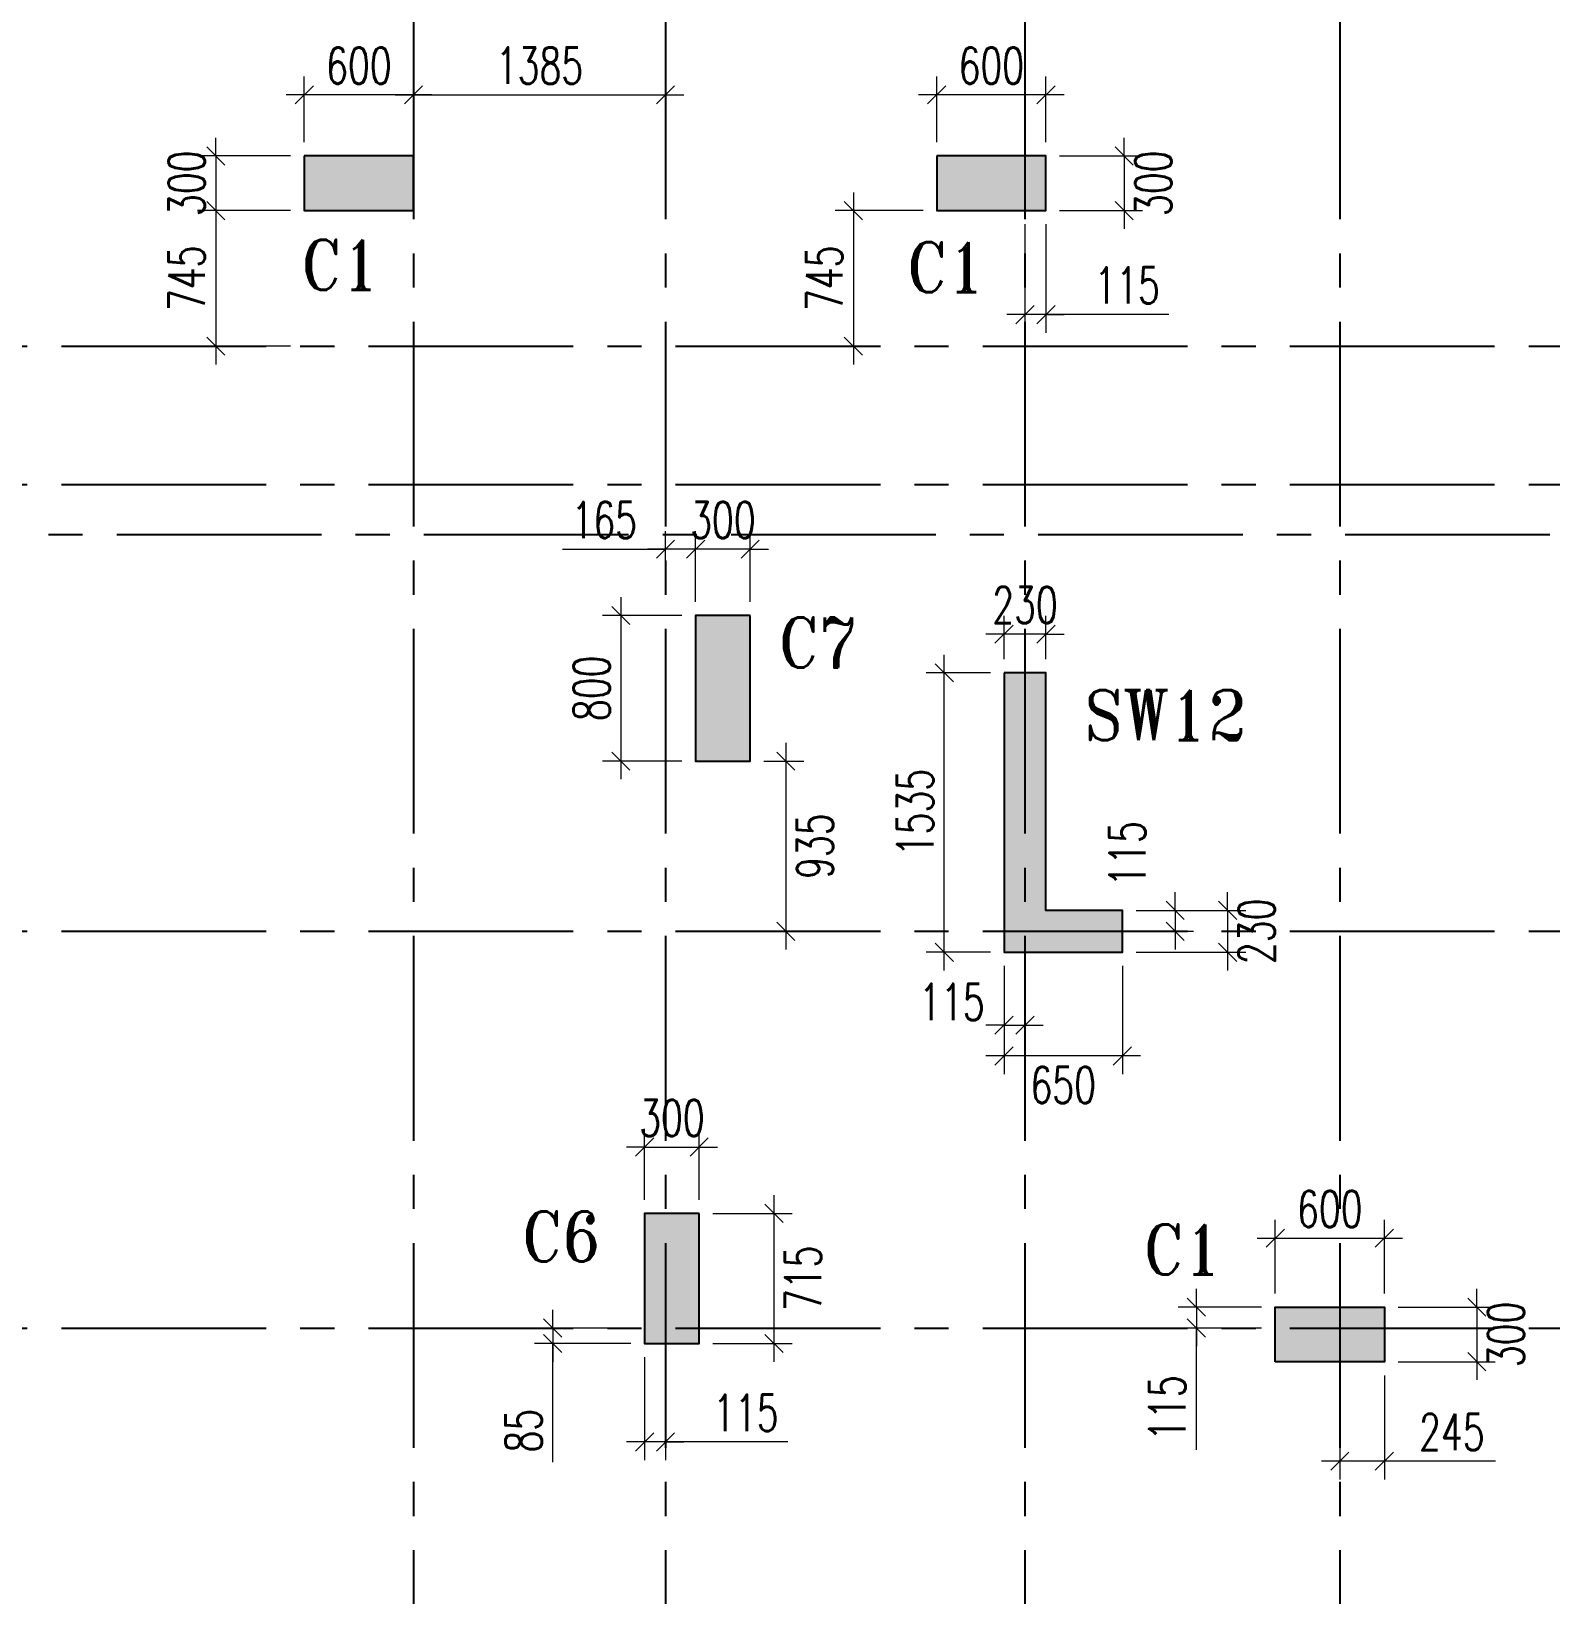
# Model space of a CAD drawing. Header units: millimetres. Extents: x 1123469 to 1752051, y -126924 to 196924.
# Drawn here: x 1414340 to 1422689, y -26479 to -17889 of the extents above; entities that cross this region are included whole.
import ezdxf

# ---------------------------------------------------------------- set-up
doc = ezdxf.new("R2010")
doc.units = ezdxf.units.MM
doc.header["$LTSCALE"] = 500
doc.header["$MEASUREMENT"] = 0
doc.header["$PDMODE"] = 34
for name, pattern in [('CONTINOUS', [0]), ('DASHDOT', [1, 0.5, -0.25, 0, -0.25]), ('Site$0$CENTER2', [1.125, 0.75, -0.125, 0.125, -0.125])]:
    doc.linetypes.add(name, pattern=pattern)
doc.layers.get('Defpoints').update_dxf_attribs({"lineweight": 0})
for name, color, linetype, lineweight in [('COL. NO.', 1, 'DASHDOT', 15), ('CUT OUT', 1, 'Continuous', 13), ('dim-M', 1, 'Continuous', 15), ('TOWER COL HATCH', 253, 'Continuous', 20)]:
    doc.layers.add(name, color=color, linetype=linetype, lineweight=lineweight)
for name, color, linetype in [('GLASS', 5, 'Continuous'), ('GRID', 7, 'Continuous'), ('TOWER AREA COLUMN.', 6, 'Continuous')]:
    doc.layers.add(name, color=color, linetype=linetype)
doc.styles.add('2MM', font='romans.shx', dxfattribs={"width": 0.7})
doc.styles.add('ROMANT', font='romant__.ttf', dxfattribs={"width": 0.9, "height": 600})
doc.dimstyles.new('RAJESH', dxfattribs={"dimtxt": 200, "dimasz": 180, "dimexe": 100, "dimexo": 250, "dimgap": 50, "dimtad": 2, "dimdec": 0, "dimzin": 1, "dimdsep": 46, "dimtxsty": '2MM', "dimblk": 'OBLIQUE', "dimcen": 0, "dimdle": 100, "dimclrd": 1, "dimclre": 1, "dimclrt": 3, "dimadec": 0, "dimazin": 0, "dimtfac": 1, "dimtdec": 0, "dimtix": 1, "dimtmove": 2, "dimatfit": 3, "dimfxl": 1, "dimtolj": 1, "dimlwd": -1, "dimarcsym": 0})

# ---------------------------------------------------------------- blocks, each defined once
blk = doc.blocks.new('EEE')
at = {"layer": 'GRID', "color": 16, "linetype": 'Site$0$CENTER2', "ltscale": 3}
for points in [[(1416440.6, 258923.2), (1416440.6, 223711.9)], [(1417825.6, 258923.2), (1417825.6, 223711.9)], [(1419800.6, 258923.2), (1419800.6, 223711.9)], [(1421530.6, 258923.2), (1421530.6, 223711.9)], [(1363880.9, 238538.8), (1442964.5, 238538.8)], [(1363880.9, 237778.8), (1442964.5, 237778.8)], [(1363880.9, 236875.5), (1364185.2, 237504), (1442964.5, 237504)], [(1363880.9, 235324.1), (1442964.5, 235324.1)], [(1363880.9, 233143.8), (1442964.5, 233143.8)]]:
    blk.add_lwpolyline(points, dxfattribs=at)
blk = doc.blocks.new('3tgra')
at = {"layer": 'TOWER COL HATCH'}
h = blk.add_hatch(color=253, dxfattribs=at)
h.dxf.hatch_style = 1
h.paths.add_polyline_path([(1388425.6, 79041.7), (1388425.6, 78741.7), (1387825.6, 78741.7), (1387825.6, 79041.7)])
h = blk.add_hatch(color=253, dxfattribs=at)
h.dxf.hatch_style = 1
h.paths.add_polyline_path([(1391900.6, 79041.7), (1391900.6, 78741.7), (1391300.6, 78741.7), (1391300.6, 79041.7)])
h = blk.add_hatch(color=253, dxfattribs=at)
h.dxf.hatch_style = 1
h.paths.add_polyline_path([(1389450.6, 76516.7), (1389750.6, 76516.7), (1389750.6, 75716.7), (1389450.6, 75716.7)])
h = blk.add_hatch(color=253, dxfattribs=at)
h.dxf.hatch_style = 1
h.paths.add_polyline_path([(1388055.6, 76201.6), (1388055.6, 74666.6), (1387405.6, 74666.6), (1387405.6, 74896.6), (1387825.6, 74896.6), (1387825.6, 76201.6)])
h = blk.add_hatch(color=253, dxfattribs=at)
h.dxf.hatch_style = 1
h.paths.add_polyline_path([(1389730.6, 73231.8), (1390030.6, 73231.8), (1390030.6, 72516.8), (1389730.6, 72516.8)])
h = blk.add_hatch(color=253, dxfattribs=at)
h.dxf.hatch_style = 1
h.paths.add_polyline_path([(1386565.6, 72416.8), (1386565.6, 72716.8), (1385965.6, 72716.8), (1385965.6, 72416.8)])
at = {"layer": 'TOWER AREA COLUMN.', "color": 4}
for points in [[(1388425.6, 79041.7), (1388425.6, 78741.7), (1387825.6, 78741.7), (1387825.6, 79041.7)], [(1391900.6, 79041.7), (1391900.6, 78741.7), (1391300.6, 78741.7), (1391300.6, 79041.7)], [(1389450.6, 76516.7), (1389750.6, 76516.7), (1389750.6, 75716.7), (1389450.6, 75716.7)], [(1389730.6, 73231.8), (1390030.6, 73231.8), (1390030.6, 72516.8), (1389730.6, 72516.8)], [(1386565.6, 72416.8), (1386565.6, 72716.8), (1385965.6, 72716.8), (1385965.6, 72416.8)]]:
    blk.add_lwpolyline(points, close=True, dxfattribs=at)
blk.add_lwpolyline([(1388055.6, 76201.6), (1388055.6, 74666.6), (1387405.6, 74666.6), (1387405.6, 74896.6), (1387825.6, 74896.6), (1387825.6, 76201.6), (1388055.6, 76201.6)], dxfattribs=at)
blk = doc.blocks.new('_Oblique')
at = {"color": 0, "linetype": 'ByBlock', "lineweight": -2}
blk.add_line((-0.5, -0.5), (0.5, 0.5), dxfattribs=at)
blk = doc.blocks.new('*D1397')
at = {"layer": 'Defpoints', "color": 0, "ltscale": 100, "transparency": 16777216}
for p in [(1417825.6, 76881.1), (1417825.6, 76635), (1417990.6, 76516.7)]:
    blk.add_point(p, dxfattribs=at)
at = {"layer": 'dim-M', "color": 1, "lineweight": -2, "ltscale": 100, "transparency": 16777216}
for p, q in [((1417825.6, 76710), (1417825.6, 76981.1)), ((1417990.6, 76591.7), (1417990.6, 76981.1))]:
    blk.add_line(p, q, dxfattribs=at)
at = {"layer": 'dim-M', "color": 1, "ltscale": 100, "transparency": 16777216}
for p, q in [((1417258.7, 76881.1), (1417825.6, 76881.1)), ((1418090.6, 76881.1), (1417725.6, 76881.1))]:
    blk.add_line(p, q, dxfattribs=at)
at = {"layer": 'dim-M', "color": 1, "ltscale": 100, "transparency": 16777216, "xscale": 100, "yscale": 100, "zscale": 100, "rotation": 180}
blk.add_blockref('_Oblique', (1417825.6, 76881.1), dxfattribs=at)
at = {"layer": 'dim-M', "color": 1, "ltscale": 100, "transparency": 16777216, "xscale": 100, "yscale": 100, "zscale": 100}
blk.add_blockref('_Oblique', (1417990.6, 76881.1), dxfattribs=at)
at = {"layer": 'dim-M', "color": 3, "ltscale": 100, "transparency": 16777216, "insert": (1417488.7, 77041.1), "char_height": 200, "attachment_point": 5, "style": '2MM'}
blk.add_mtext('\\A1;165', dxfattribs=at)
blk = doc.blocks.new('*D1398')
at = {"layer": 'Defpoints', "color": 0, "ltscale": 100, "transparency": 16777216}
for p in [(1418290.6, 75716.7), (1418290.6, 74782), (1418486.2, 74782)]:
    blk.add_point(p, dxfattribs=at)
at = {"layer": 'dim-M', "color": 1, "ltscale": 100, "transparency": 16777216}
blk.add_line((1418486.2, 75816.7), (1418486.2, 74682), dxfattribs=at)
at = {"layer": 'dim-M', "color": 1, "lineweight": -2, "ltscale": 100, "transparency": 16777216}
for p, q in [((1418365.6, 75716.7), (1418586.2, 75716.7)), ((1418365.6, 74782), (1418586.2, 74782))]:
    blk.add_line(p, q, dxfattribs=at)
at = {"layer": 'dim-M', "color": 1, "ltscale": 100, "transparency": 16777216, "xscale": 100, "yscale": 100, "zscale": 100}
for p, rotation in [((1418486.2, 75716.7), 90), ((1418486.2, 74782), 270)]:
    blk.add_blockref('_Oblique', p, dxfattribs=dict(at, rotation=rotation))
at = {"layer": 'dim-M', "color": 3, "ltscale": 100, "transparency": 16777216, "insert": (1418646.2, 75249.4), "char_height": 200, "attachment_point": 5, "rotation": 90, "style": '2MM'}
blk.add_mtext('\\A1;935', dxfattribs=at)
blk = doc.blocks.new('*D1399')
at = {"layer": 'Defpoints', "color": 0, "ltscale": 100, "transparency": 16777216}
for p in [(1420335.6, 74896.6), (1420335.6, 74666.6), (1420913.9, 74666.6)]:
    blk.add_point(p, dxfattribs=at)
at = {"layer": 'dim-M', "color": 1, "ltscale": 100, "transparency": 16777216}
for p, q in [((1420913.9, 74896.6), (1420913.9, 74996.6)), ((1420913.9, 74896.6), (1420913.9, 74666.6)), ((1420913.9, 74666.6), (1420913.9, 74566.6))]:
    blk.add_line(p, q, dxfattribs=at)
at = {"layer": 'dim-M', "color": 1, "lineweight": -2, "ltscale": 100, "transparency": 16777216}
for p, q in [((1420410.6, 74896.6), (1421013.9, 74896.6)), ((1420410.6, 74666.6), (1421013.9, 74666.6))]:
    blk.add_line(p, q, dxfattribs=at)
at = {"layer": 'dim-M', "color": 1, "ltscale": 100, "transparency": 16777216, "xscale": 100, "yscale": 100, "zscale": 100}
for p, rotation in [((1420913.9, 74896.6), 270), ((1420913.9, 74666.6), 90)]:
    blk.add_blockref('_Oblique', p, dxfattribs=dict(at, rotation=rotation))
at = {"layer": 'dim-M', "color": 3, "ltscale": 100, "transparency": 16777216, "insert": (1421073.9, 74781.6), "char_height": 200, "attachment_point": 5, "rotation": 90, "style": '2MM'}
blk.add_mtext('\\A1;230', dxfattribs=at)
blk = doc.blocks.new('*D1400')
at = {"layer": 'Defpoints', "color": 0, "ltscale": 100, "transparency": 16777216}
for p in [(1419685.6, 74666.6), (1420335.6, 74666.6), (1419685.6, 74096.9)]:
    blk.add_point(p, dxfattribs=at)
at = {"layer": 'dim-M', "color": 1, "lineweight": -2, "ltscale": 100, "transparency": 16777216}
for p, q in [((1419685.6, 74591.6), (1419685.6, 73996.9)), ((1420335.6, 74591.6), (1420335.6, 73996.9))]:
    blk.add_line(p, q, dxfattribs=at)
at = {"layer": 'dim-M', "color": 1, "ltscale": 100, "transparency": 16777216}
blk.add_line((1420435.6, 74096.9), (1419585.6, 74096.9), dxfattribs=at)
at = {"layer": 'dim-M', "color": 1, "ltscale": 100, "transparency": 16777216, "xscale": 100, "yscale": 100, "zscale": 100, "rotation": 180}
blk.add_blockref('_Oblique', (1419685.6, 74096.9), dxfattribs=at)
at = {"layer": 'dim-M', "color": 1, "ltscale": 100, "transparency": 16777216, "xscale": 100, "yscale": 100, "zscale": 100}
blk.add_blockref('_Oblique', (1420335.6, 74096.9), dxfattribs=at)
at = {"layer": 'dim-M', "color": 3, "ltscale": 100, "transparency": 16777216, "insert": (1420010.6, 73936.9), "char_height": 200, "attachment_point": 5, "style": '2MM'}
blk.add_mtext('\\A1;650', dxfattribs=at)
blk = doc.blocks.new('*D1401')
at = {"layer": 'Defpoints', "color": 0, "ltscale": 100, "transparency": 16777216}
for p in [(1419357.3, 76201.6), (1419685.6, 76201.6), (1419685.6, 74666.6)]:
    blk.add_point(p, dxfattribs=at)
at = {"layer": 'dim-M', "color": 1, "ltscale": 100, "transparency": 16777216}
blk.add_line((1419357.3, 74566.6), (1419357.3, 76301.6), dxfattribs=at)
at = {"layer": 'dim-M', "color": 1, "lineweight": -2, "ltscale": 100, "transparency": 16777216}
for p, q in [((1419610.6, 76201.6), (1419257.3, 76201.6)), ((1419610.6, 74666.6), (1419257.3, 74666.6))]:
    blk.add_line(p, q, dxfattribs=at)
at = {"layer": 'dim-M', "color": 1, "ltscale": 100, "transparency": 16777216, "xscale": 100, "yscale": 100, "zscale": 100}
for p, rotation in [((1419357.3, 76201.6), 90), ((1419357.3, 74666.6), 270)]:
    blk.add_blockref('_Oblique', p, dxfattribs=dict(at, rotation=rotation))
at = {"layer": 'dim-M', "color": 3, "ltscale": 100, "transparency": 16777216, "insert": (1419197.3, 75434.1), "char_height": 200, "attachment_point": 5, "rotation": 90, "style": '2MM'}
blk.add_mtext('\\A1;1535', dxfattribs=at)
blk = doc.blocks.new('*D1402')
at = {"layer": 'Defpoints', "color": 0, "ltscale": 100, "transparency": 16777216}
for p in [(1419685.6, 76414.1), (1419685.6, 76201.6), (1419915.6, 76201.6)]:
    blk.add_point(p, dxfattribs=at)
at = {"layer": 'dim-M', "color": 1, "lineweight": -2, "ltscale": 100, "transparency": 16777216}
for p, q in [((1419685.6, 76276.6), (1419685.6, 76514.1)), ((1419915.6, 76276.6), (1419915.6, 76514.1))]:
    blk.add_line(p, q, dxfattribs=at)
at = {"layer": 'dim-M', "color": 1, "ltscale": 100, "transparency": 16777216}
for p, q in [((1419685.6, 76414.1), (1419585.6, 76414.1)), ((1419915.6, 76414.1), (1419685.6, 76414.1)), ((1419915.6, 76414.1), (1420015.6, 76414.1))]:
    blk.add_line(p, q, dxfattribs=at)
at = {"layer": 'dim-M', "color": 1, "ltscale": 100, "transparency": 16777216, "xscale": 100, "yscale": 100, "zscale": 100}
blk.add_blockref('_Oblique', (1419685.6, 76414.1), dxfattribs=at)
at = {"layer": 'dim-M', "color": 1, "ltscale": 100, "transparency": 16777216, "xscale": 100, "yscale": 100, "zscale": 100, "rotation": 180}
blk.add_blockref('_Oblique', (1419915.6, 76414.1), dxfattribs=at)
at = {"layer": 'dim-M', "color": 3, "ltscale": 100, "transparency": 16777216, "insert": (1419800.6, 76574.1), "char_height": 200, "attachment_point": 5, "style": '2MM'}
blk.add_mtext('\\A1;230', dxfattribs=at)
blk = doc.blocks.new('*D1403')
at = {"layer": 'Defpoints', "color": 0, "ltscale": 100, "transparency": 16777216}
for p in [(1420335.6, 74896.6), (1420335.6, 74782), (1420625.8, 74782)]:
    blk.add_point(p, dxfattribs=at)
at = {"layer": 'dim-M', "color": 1, "ltscale": 100, "transparency": 16777216}
for p, q in [((1420625.8, 74896.6), (1420625.8, 74996.6)), ((1420625.8, 74896.6), (1420625.8, 74782)), ((1420625.8, 74782), (1420625.8, 74682))]:
    blk.add_line(p, q, dxfattribs=at)
at = {"layer": 'dim-M', "color": 1, "lineweight": -2, "ltscale": 100, "transparency": 16777216}
for p, q in [((1420410.6, 74896.6), (1420725.8, 74896.6)), ((1420410.6, 74782), (1420725.8, 74782))]:
    blk.add_line(p, q, dxfattribs=at)
at = {"layer": 'dim-M', "color": 1, "ltscale": 100, "transparency": 16777216, "xscale": 100, "yscale": 100, "zscale": 100}
for p, rotation in [((1420625.8, 74896.6), 270), ((1420625.8, 74782), 90)]:
    blk.add_blockref('_Oblique', p, dxfattribs=dict(at, rotation=rotation))
at = {"layer": 'dim-M', "color": 3, "ltscale": 100, "transparency": 16777216, "insert": (1420363.6, 75206.7), "char_height": 200, "attachment_point": 5, "rotation": 90, "style": '2MM'}
blk.add_mtext('\\A1;115', dxfattribs=at)
blk = doc.blocks.new('*D1404')
at = {"layer": 'Defpoints', "color": 0, "ltscale": 100, "transparency": 16777216}
for p in [(1419685.6, 74666.6), (1419800.6, 74666.6), (1419800.6, 74266.2)]:
    blk.add_point(p, dxfattribs=at)
at = {"layer": 'dim-M', "color": 1, "lineweight": -2, "ltscale": 100, "transparency": 16777216}
for p, q in [((1419685.6, 74591.6), (1419685.6, 74166.2)), ((1419800.6, 74591.6), (1419800.6, 74166.2))]:
    blk.add_line(p, q, dxfattribs=at)
at = {"layer": 'dim-M', "color": 1, "ltscale": 100, "transparency": 16777216}
for p, q in [((1419685.6, 74266.2), (1419585.6, 74266.2)), ((1419685.6, 74266.2), (1419800.6, 74266.2)), ((1419800.6, 74266.2), (1419900.6, 74266.2))]:
    blk.add_line(p, q, dxfattribs=at)
at = {"layer": 'dim-M', "color": 1, "ltscale": 100, "transparency": 16777216, "xscale": 100, "yscale": 100, "zscale": 100}
blk.add_blockref('_Oblique', (1419685.6, 74266.2), dxfattribs=at)
at = {"layer": 'dim-M', "color": 1, "ltscale": 100, "transparency": 16777216, "xscale": 100, "yscale": 100, "zscale": 100, "rotation": 180}
blk.add_blockref('_Oblique', (1419800.6, 74266.2), dxfattribs=at)
at = {"layer": 'dim-M', "color": 3, "ltscale": 100, "transparency": 16777216, "insert": (1419399.2, 74393.3), "char_height": 200, "attachment_point": 5, "style": '2MM'}
blk.add_mtext('\\A1;115', dxfattribs=at)
blk = doc.blocks.new('*D1459')
at = {"layer": 'Defpoints', "color": 0, "ltscale": 100, "transparency": 16777216}
for p in [(1418010.6, 73596.1), (1417710.6, 73231.8), (1418010.6, 73231.8)]:
    blk.add_point(p, dxfattribs=at)
at = {"layer": 'dim-M', "color": 1, "lineweight": -2, "ltscale": 100, "transparency": 16777216}
for p, q in [((1417710.6, 73306.8), (1417710.6, 73696.1)), ((1418010.6, 73306.8), (1418010.6, 73696.1))]:
    blk.add_line(p, q, dxfattribs=at)
at = {"layer": 'dim-M', "color": 1, "ltscale": 100, "transparency": 16777216}
for p, q in [((1417710.6, 73596.1), (1417610.6, 73596.1)), ((1417710.6, 73596.1), (1418010.6, 73596.1)), ((1418010.6, 73596.1), (1418110.6, 73596.1))]:
    blk.add_line(p, q, dxfattribs=at)
at = {"layer": 'dim-M', "color": 1, "ltscale": 100, "transparency": 16777216, "xscale": 100, "yscale": 100, "zscale": 100}
blk.add_blockref('_Oblique', (1417710.6, 73596.1), dxfattribs=at)
at = {"layer": 'dim-M', "color": 1, "ltscale": 100, "transparency": 16777216, "xscale": 100, "yscale": 100, "zscale": 100, "rotation": 180}
blk.add_blockref('_Oblique', (1418010.6, 73596.1), dxfattribs=at)
at = {"layer": 'dim-M', "color": 3, "ltscale": 100, "transparency": 16777216, "insert": (1417860.6, 73756.1), "char_height": 200, "attachment_point": 5, "style": '2MM'}
blk.add_mtext('\\A1;300', dxfattribs=at)
blk = doc.blocks.new('*D1460')
at = {"layer": 'Defpoints', "color": 0, "ltscale": 100, "transparency": 16777216}
for p in [(1418010.6, 73231.8), (1418010.6, 72516.8), (1418421.4, 72516.8)]:
    blk.add_point(p, dxfattribs=at)
at = {"layer": 'dim-M', "color": 1, "ltscale": 100, "transparency": 16777216}
blk.add_line((1418421.4, 73331.8), (1418421.4, 72416.8), dxfattribs=at)
at = {"layer": 'dim-M', "color": 1, "lineweight": -2, "ltscale": 100, "transparency": 16777216}
for p, q in [((1418085.6, 73231.8), (1418521.4, 73231.8)), ((1418085.6, 72516.8), (1418521.4, 72516.8))]:
    blk.add_line(p, q, dxfattribs=at)
at = {"layer": 'dim-M', "color": 1, "ltscale": 100, "transparency": 16777216, "xscale": 100, "yscale": 100, "zscale": 100}
for p, rotation in [((1418421.4, 73231.8), 90), ((1418421.4, 72516.8), 270)]:
    blk.add_blockref('_Oblique', p, dxfattribs=dict(at, rotation=rotation))
at = {"layer": 'dim-M', "color": 3, "ltscale": 100, "transparency": 16777216, "insert": (1418581.4, 72874.3), "char_height": 200, "attachment_point": 5, "rotation": 90, "style": '2MM'}
blk.add_mtext('\\A1;715', dxfattribs=at)
blk = doc.blocks.new('*D1461')
at = {"layer": 'Defpoints', "color": 0, "ltscale": 100, "transparency": 16777216}
for p in [(1417710.6, 72601.8), (1417205.6, 72516.8), (1417710.6, 72516.8)]:
    blk.add_point(p, dxfattribs=at)
at = {"layer": 'dim-M', "color": 1, "ltscale": 100, "transparency": 16777216}
for p, q in [((1417205.6, 72601.8), (1417205.6, 72701.8)), ((1417205.6, 72601.8), (1417205.6, 72516.8)), ((1417205.6, 72601.8), (1417205.6, 72516.8)), ((1417205.6, 72516.8), (1417205.6, 72416.8)), ((1417205.6, 71864.4), (1417205.6, 72516.8))]:
    blk.add_line(p, q, dxfattribs=at)
at = {"layer": 'dim-M', "color": 1, "lineweight": -2, "ltscale": 100, "transparency": 16777216}
for p, q in [((1417635.6, 72601.8), (1417105.6, 72601.8)), ((1417635.6, 72516.8), (1417105.6, 72516.8))]:
    blk.add_line(p, q, dxfattribs=at)
at = {"layer": 'dim-M', "color": 1, "ltscale": 100, "transparency": 16777216, "xscale": 100, "yscale": 100, "zscale": 100}
for p, rotation in [((1417205.6, 72601.8), 270), ((1417205.6, 72516.8), 90)]:
    blk.add_blockref('_Oblique', p, dxfattribs=dict(at, rotation=rotation))
at = {"layer": 'dim-M', "color": 3, "ltscale": 100, "transparency": 16777216, "insert": (1417045.6, 72037.8), "char_height": 200, "attachment_point": 5, "rotation": 90, "style": '2MM'}
blk.add_mtext('\\A1;85', dxfattribs=at)
blk = doc.blocks.new('*D1462')
at = {"layer": 'Defpoints', "color": 0, "ltscale": 100, "transparency": 16777216}
for p in [(1417710.6, 72516.8), (1417825.6, 72516.8), (1417710.6, 71975.9)]:
    blk.add_point(p, dxfattribs=at)
at = {"layer": 'dim-M', "color": 1, "lineweight": -2, "ltscale": 100, "transparency": 16777216}
for p, q in [((1417710.6, 72441.8), (1417710.6, 71875.9)), ((1417825.6, 72441.8), (1417825.6, 71875.9))]:
    blk.add_line(p, q, dxfattribs=at)
at = {"layer": 'dim-M', "color": 1, "ltscale": 100, "transparency": 16777216}
for p, q in [((1417710.6, 71975.9), (1417610.6, 71975.9)), ((1417825.6, 71975.9), (1417710.6, 71975.9)), ((1417825.6, 71975.9), (1417710.6, 71975.9)), ((1417825.6, 71975.9), (1417925.6, 71975.9)), ((1418496.6, 71975.9), (1417825.6, 71975.9))]:
    blk.add_line(p, q, dxfattribs=at)
at = {"layer": 'dim-M', "color": 1, "ltscale": 100, "transparency": 16777216, "xscale": 100, "yscale": 100, "zscale": 100}
blk.add_blockref('_Oblique', (1417710.6, 71975.9), dxfattribs=at)
at = {"layer": 'dim-M', "color": 1, "ltscale": 100, "transparency": 16777216, "xscale": 100, "yscale": 100, "zscale": 100, "rotation": 180}
blk.add_blockref('_Oblique', (1417825.6, 71975.9), dxfattribs=at)
at = {"layer": 'dim-M', "color": 3, "ltscale": 100, "transparency": 16777216, "insert": (1418266.6, 72135.9), "char_height": 200, "attachment_point": 5, "style": '2MM'}
blk.add_mtext('\\A1;115', dxfattribs=at)
blk = doc.blocks.new('*D1468')
at = {"layer": 'Defpoints', "color": 0, "ltscale": 100, "transparency": 16777216}
for p in [(1421775.6, 73095.6), (1421175.6, 72716.8), (1421775.6, 72716.8)]:
    blk.add_point(p, dxfattribs=at)
at = {"layer": 'dim-M', "color": 1, "lineweight": -2, "ltscale": 100, "transparency": 16777216}
for p, q in [((1421175.6, 72791.8), (1421175.6, 73195.6)), ((1421775.6, 72791.8), (1421775.6, 73195.6))]:
    blk.add_line(p, q, dxfattribs=at)
at = {"layer": 'dim-M', "color": 1, "ltscale": 100, "transparency": 16777216}
blk.add_line((1421075.6, 73095.6), (1421875.6, 73095.6), dxfattribs=at)
at = {"layer": 'dim-M', "color": 1, "ltscale": 100, "transparency": 16777216, "xscale": 100, "yscale": 100, "zscale": 100, "rotation": 180}
blk.add_blockref('_Oblique', (1421175.6, 73095.6), dxfattribs=at)
at = {"layer": 'dim-M', "color": 1, "ltscale": 100, "transparency": 16777216, "xscale": 100, "yscale": 100, "zscale": 100}
blk.add_blockref('_Oblique', (1421775.6, 73095.6), dxfattribs=at)
at = {"layer": 'dim-M', "color": 3, "ltscale": 100, "transparency": 16777216, "insert": (1421475.6, 73255.6), "char_height": 200, "attachment_point": 5, "style": '2MM'}
blk.add_mtext('\\A1;600', dxfattribs=at)
blk = doc.blocks.new('*D1469')
at = {"layer": 'Defpoints', "color": 0, "ltscale": 100, "transparency": 16777216}
for p in [(1421775.6, 72716.8), (1421775.6, 72416.8), (1422283.2, 72416.8)]:
    blk.add_point(p, dxfattribs=at)
at = {"layer": 'dim-M', "color": 1, "ltscale": 100, "transparency": 16777216}
for p, q in [((1422283.2, 72716.8), (1422283.2, 72816.8)), ((1422283.2, 72716.8), (1422283.2, 72416.8)), ((1422283.2, 72416.8), (1422283.2, 72316.8))]:
    blk.add_line(p, q, dxfattribs=at)
at = {"layer": 'dim-M', "color": 1, "lineweight": -2, "ltscale": 100, "transparency": 16777216}
for p, q in [((1421850.6, 72716.8), (1422383.2, 72716.8)), ((1421850.6, 72416.8), (1422383.2, 72416.8))]:
    blk.add_line(p, q, dxfattribs=at)
at = {"layer": 'dim-M', "color": 1, "ltscale": 100, "transparency": 16777216, "xscale": 100, "yscale": 100, "zscale": 100}
for p, rotation in [((1422283.2, 72716.8), 270), ((1422283.2, 72416.8), 90)]:
    blk.add_blockref('_Oblique', p, dxfattribs=dict(at, rotation=rotation))
at = {"layer": 'dim-M', "color": 3, "ltscale": 100, "transparency": 16777216, "insert": (1422443.2, 72566.8), "char_height": 200, "attachment_point": 5, "rotation": 90, "style": '2MM'}
blk.add_mtext('\\A1;300', dxfattribs=at)
blk = doc.blocks.new('*D1470')
at = {"layer": 'Defpoints', "color": 0, "ltscale": 100, "transparency": 16777216}
for p in [(1421175.6, 72716.8), (1420742.6, 72601.8), (1421175.6, 72601.8)]:
    blk.add_point(p, dxfattribs=at)
at = {"layer": 'dim-M', "color": 1, "ltscale": 100, "transparency": 16777216}
for p, q in [((1420742.6, 72716.8), (1420742.6, 72816.8)), ((1420742.6, 72716.8), (1420742.6, 72601.8)), ((1420742.6, 72716.8), (1420742.6, 72601.8)), ((1420742.6, 72601.8), (1420742.6, 72501.8)), ((1420742.6, 71931.8), (1420742.6, 72601.8))]:
    blk.add_line(p, q, dxfattribs=at)
at = {"layer": 'dim-M', "color": 1, "lineweight": -2, "ltscale": 100, "transparency": 16777216}
for p, q in [((1421100.6, 72716.8), (1420642.6, 72716.8)), ((1421100.6, 72601.8), (1420642.6, 72601.8))]:
    blk.add_line(p, q, dxfattribs=at)
at = {"layer": 'dim-M', "color": 1, "ltscale": 100, "transparency": 16777216, "xscale": 100, "yscale": 100, "zscale": 100}
for p, rotation in [((1420742.6, 72716.8), 270), ((1420742.6, 72601.8), 90)]:
    blk.add_blockref('_Oblique', p, dxfattribs=dict(at, rotation=rotation))
at = {"layer": 'dim-M', "color": 3, "ltscale": 100, "transparency": 16777216, "insert": (1420582.6, 72161.8), "char_height": 200, "attachment_point": 5, "rotation": 90, "style": '2MM'}
blk.add_mtext('\\A1;115', dxfattribs=at)
blk = doc.blocks.new('*D1480')
at = {"layer": 'Defpoints', "color": 0, "ltscale": 100, "transparency": 16777216}
for p in [(1421530.6, 72416.8), (1421775.6, 72416.8), (1421530.6, 71870.2)]:
    blk.add_point(p, dxfattribs=at)
at = {"layer": 'dim-M', "color": 1, "lineweight": -2, "ltscale": 100, "transparency": 16777216}
for p, q in [((1421530.6, 72341.8), (1421530.6, 71770.2)), ((1421775.6, 72341.8), (1421775.6, 71770.2))]:
    blk.add_line(p, q, dxfattribs=at)
at = {"layer": 'dim-M', "color": 1, "ltscale": 100, "transparency": 16777216}
for p, q in [((1421875.6, 71870.2), (1421430.6, 71870.2)), ((1422386.1, 71870.2), (1421775.6, 71870.2))]:
    blk.add_line(p, q, dxfattribs=at)
at = {"layer": 'dim-M', "color": 1, "ltscale": 100, "transparency": 16777216, "xscale": 100, "yscale": 100, "zscale": 100, "rotation": 180}
blk.add_blockref('_Oblique', (1421530.6, 71870.2), dxfattribs=at)
at = {"layer": 'dim-M', "color": 1, "ltscale": 100, "transparency": 16777216, "xscale": 100, "yscale": 100, "zscale": 100}
blk.add_blockref('_Oblique', (1421775.6, 71870.2), dxfattribs=at)
at = {"layer": 'dim-M', "color": 3, "ltscale": 100, "transparency": 16777216, "insert": (1422146.1, 72030.2), "char_height": 200, "attachment_point": 5, "style": '2MM'}
blk.add_mtext('\\A1;245', dxfattribs=at)
blk = doc.blocks.new('*D1481')
at = {"layer": 'Defpoints', "color": 0, "ltscale": 100, "transparency": 16777216}
for p in [(1419315.6, 79377.9), (1419315.6, 79041.7), (1419915.6, 79041.7)]:
    blk.add_point(p, dxfattribs=at)
at = {"layer": 'dim-M', "color": 1, "lineweight": -2, "ltscale": 100, "transparency": 16777216}
for p, q in [((1419315.6, 79116.7), (1419315.6, 79477.9)), ((1419915.6, 79116.7), (1419915.6, 79477.9))]:
    blk.add_line(p, q, dxfattribs=at)
at = {"layer": 'dim-M', "color": 1, "ltscale": 100, "transparency": 16777216}
blk.add_line((1420015.6, 79377.9), (1419215.6, 79377.9), dxfattribs=at)
at = {"layer": 'dim-M', "color": 1, "ltscale": 100, "transparency": 16777216, "xscale": 100, "yscale": 100, "zscale": 100, "rotation": 180}
blk.add_blockref('_Oblique', (1419315.6, 79377.9), dxfattribs=at)
at = {"layer": 'dim-M', "color": 1, "ltscale": 100, "transparency": 16777216, "xscale": 100, "yscale": 100, "zscale": 100}
blk.add_blockref('_Oblique', (1419915.6, 79377.9), dxfattribs=at)
at = {"layer": 'dim-M', "color": 3, "ltscale": 100, "transparency": 16777216, "insert": (1419615.6, 79537.9), "char_height": 200, "attachment_point": 5, "style": '2MM'}
blk.add_mtext('\\A1;600', dxfattribs=at)
blk = doc.blocks.new('*D1482')
at = {"layer": 'Defpoints', "color": 0, "ltscale": 100, "transparency": 16777216}
for p in [(1419915.6, 79041.7), (1419915.6, 78741.7), (1420345.5, 78741.7)]:
    blk.add_point(p, dxfattribs=at)
at = {"layer": 'dim-M', "color": 1, "ltscale": 100, "transparency": 16777216}
for p, q in [((1420345.5, 79041.7), (1420345.5, 79141.7)), ((1420345.5, 79041.7), (1420345.5, 78741.7)), ((1420345.5, 78741.7), (1420345.5, 78641.7))]:
    blk.add_line(p, q, dxfattribs=at)
at = {"layer": 'dim-M', "color": 1, "lineweight": -2, "ltscale": 100, "transparency": 16777216}
for p, q in [((1419990.6, 79041.7), (1420445.5, 79041.7)), ((1419990.6, 78741.7), (1420445.5, 78741.7))]:
    blk.add_line(p, q, dxfattribs=at)
at = {"layer": 'dim-M', "color": 1, "ltscale": 100, "transparency": 16777216, "xscale": 100, "yscale": 100, "zscale": 100}
for p, rotation in [((1420345.5, 79041.7), 270), ((1420345.5, 78741.7), 90)]:
    blk.add_blockref('_Oblique', p, dxfattribs=dict(at, rotation=rotation))
at = {"layer": 'dim-M', "color": 3, "ltscale": 100, "transparency": 16777216, "insert": (1420505.5, 78891.7), "char_height": 200, "attachment_point": 5, "rotation": 90, "style": '2MM'}
blk.add_mtext('\\A1;300', dxfattribs=at)
blk = doc.blocks.new('*D1483')
at = {"layer": 'Defpoints', "color": 0, "ltscale": 100, "transparency": 16777216}
for p in [(1419800.6, 78741.7), (1419915.6, 78741.7), (1419800.6, 78170.3)]:
    blk.add_point(p, dxfattribs=at)
at = {"layer": 'dim-M', "color": 1, "lineweight": -2, "ltscale": 100, "transparency": 16777216}
for p, q in [((1419800.6, 78666.7), (1419800.6, 78070.3)), ((1419915.6, 78666.7), (1419915.6, 78070.3))]:
    blk.add_line(p, q, dxfattribs=at)
at = {"layer": 'dim-M', "color": 1, "ltscale": 100, "transparency": 16777216}
for p, q in [((1419800.6, 78170.3), (1419700.6, 78170.3)), ((1419915.6, 78170.3), (1419800.6, 78170.3)), ((1419915.6, 78170.3), (1419800.6, 78170.3)), ((1419915.6, 78170.3), (1420015.6, 78170.3)), ((1420591.6, 78170.3), (1419915.6, 78170.3))]:
    blk.add_line(p, q, dxfattribs=at)
at = {"layer": 'dim-M', "color": 1, "ltscale": 100, "transparency": 16777216, "xscale": 100, "yscale": 100, "zscale": 100}
blk.add_blockref('_Oblique', (1419800.6, 78170.3), dxfattribs=at)
at = {"layer": 'dim-M', "color": 1, "ltscale": 100, "transparency": 16777216, "xscale": 100, "yscale": 100, "zscale": 100, "rotation": 180}
blk.add_blockref('_Oblique', (1419915.6, 78170.3), dxfattribs=at)
at = {"layer": 'dim-M', "color": 3, "ltscale": 100, "transparency": 16777216, "insert": (1420361.6, 78330.3), "char_height": 200, "attachment_point": 5, "style": '2MM'}
blk.add_mtext('\\A1;115', dxfattribs=at)
blk = doc.blocks.new('*D1484')
at = {"layer": 'Defpoints', "color": 0, "ltscale": 100, "transparency": 16777216}
for p in [(1419315.6, 78741.7), (1418857.7, 77996.7), (1419079.4, 77996.7)]:
    blk.add_point(p, dxfattribs=at)
at = {"layer": 'dim-M', "color": 1, "ltscale": 100, "transparency": 16777216}
blk.add_line((1418857.7, 78841.7), (1418857.7, 77896.7), dxfattribs=at)
at = {"layer": 'dim-M', "color": 1, "lineweight": -2, "ltscale": 100, "transparency": 16777216}
for p, q in [((1419240.6, 78741.7), (1418757.7, 78741.7)), ((1419004.4, 77996.7), (1418757.7, 77996.7))]:
    blk.add_line(p, q, dxfattribs=at)
at = {"layer": 'dim-M', "color": 1, "ltscale": 100, "transparency": 16777216, "xscale": 100, "yscale": 100, "zscale": 100}
for p, rotation in [((1418857.7, 78741.7), 90), ((1418857.7, 77996.7), 270)]:
    blk.add_blockref('_Oblique', p, dxfattribs=dict(at, rotation=rotation))
at = {"layer": 'dim-M', "color": 3, "ltscale": 100, "transparency": 16777216, "insert": (1418697.7, 78369.2), "char_height": 200, "attachment_point": 5, "rotation": 90, "style": '2MM'}
blk.add_mtext('\\A1;745', dxfattribs=at)
blk = doc.blocks.new('*D1485')
at = {"layer": 'Defpoints', "color": 0, "ltscale": 100, "transparency": 16777216}
for p in [(1415840.6, 79377.9), (1415840.6, 79041.7), (1416440.6, 79041.7)]:
    blk.add_point(p, dxfattribs=at)
at = {"layer": 'dim-M', "color": 1, "lineweight": -2, "ltscale": 100, "transparency": 16777216}
for p, q in [((1415840.6, 79116.7), (1415840.6, 79477.9)), ((1416440.6, 79116.7), (1416440.6, 79477.9))]:
    blk.add_line(p, q, dxfattribs=at)
at = {"layer": 'dim-M', "color": 1, "ltscale": 100, "transparency": 16777216}
blk.add_line((1416540.6, 79377.9), (1415740.6, 79377.9), dxfattribs=at)
at = {"layer": 'dim-M', "color": 1, "ltscale": 100, "transparency": 16777216, "xscale": 100, "yscale": 100, "zscale": 100, "rotation": 180}
blk.add_blockref('_Oblique', (1415840.6, 79377.9), dxfattribs=at)
at = {"layer": 'dim-M', "color": 1, "ltscale": 100, "transparency": 16777216, "xscale": 100, "yscale": 100, "zscale": 100}
blk.add_blockref('_Oblique', (1416440.6, 79377.9), dxfattribs=at)
at = {"layer": 'dim-M', "color": 3, "ltscale": 100, "transparency": 16777216, "insert": (1416140.6, 79537.9), "char_height": 200, "attachment_point": 5, "style": '2MM'}
blk.add_mtext('\\A1;600', dxfattribs=at)
blk = doc.blocks.new('*D1486')
at = {"layer": 'Defpoints', "color": 0, "ltscale": 100, "transparency": 16777216}
for p in [(1415840.6, 79041.7), (1415354.6, 78741.7), (1415840.6, 78741.7)]:
    blk.add_point(p, dxfattribs=at)
at = {"layer": 'dim-M', "color": 1, "ltscale": 100, "transparency": 16777216}
for p, q in [((1415354.6, 79041.7), (1415354.6, 79141.7)), ((1415354.6, 79041.7), (1415354.6, 78741.7)), ((1415354.6, 78741.7), (1415354.6, 78641.7))]:
    blk.add_line(p, q, dxfattribs=at)
at = {"layer": 'dim-M', "color": 1, "lineweight": -2, "ltscale": 100, "transparency": 16777216}
for p, q in [((1415765.6, 79041.7), (1415254.6, 79041.7)), ((1415765.6, 78741.7), (1415254.6, 78741.7))]:
    blk.add_line(p, q, dxfattribs=at)
at = {"layer": 'dim-M', "color": 1, "ltscale": 100, "transparency": 16777216, "xscale": 100, "yscale": 100, "zscale": 100}
for p, rotation in [((1415354.6, 79041.7), 270), ((1415354.6, 78741.7), 90)]:
    blk.add_blockref('_Oblique', p, dxfattribs=dict(at, rotation=rotation))
at = {"layer": 'dim-M', "color": 3, "ltscale": 100, "transparency": 16777216, "insert": (1415194.6, 78891.7), "char_height": 200, "attachment_point": 5, "rotation": 90, "style": '2MM'}
blk.add_mtext('\\A1;300', dxfattribs=at)
blk = doc.blocks.new('*D1487')
at = {"layer": 'Defpoints', "color": 0, "ltscale": 100, "transparency": 16777216}
for p in [(1417825.6, 79377.9), (1417825.6, 79141.4), (1416440.6, 79041.7)]:
    blk.add_point(p, dxfattribs=at)
at = {"layer": 'dim-M', "color": 1, "lineweight": -2, "ltscale": 100, "transparency": 16777216}
for p, q in [((1416440.6, 79116.7), (1416440.6, 79477.9)), ((1417825.6, 79216.4), (1417825.6, 79477.9))]:
    blk.add_line(p, q, dxfattribs=at)
at = {"layer": 'dim-M', "color": 1, "ltscale": 100, "transparency": 16777216}
blk.add_line((1416340.6, 79377.9), (1417925.6, 79377.9), dxfattribs=at)
at = {"layer": 'dim-M', "color": 1, "ltscale": 100, "transparency": 16777216, "xscale": 100, "yscale": 100, "zscale": 100, "rotation": 180}
blk.add_blockref('_Oblique', (1416440.6, 79377.9), dxfattribs=at)
at = {"layer": 'dim-M', "color": 1, "ltscale": 100, "transparency": 16777216, "xscale": 100, "yscale": 100, "zscale": 100}
blk.add_blockref('_Oblique', (1417825.6, 79377.9), dxfattribs=at)
at = {"layer": 'dim-M', "color": 3, "ltscale": 100, "transparency": 16777216, "insert": (1417133.1, 79537.9), "char_height": 200, "attachment_point": 5, "style": '2MM'}
blk.add_mtext('\\A1;1385', dxfattribs=at)
blk = doc.blocks.new('*D1488')
at = {"layer": 'Defpoints', "color": 0, "ltscale": 100, "transparency": 16777216}
for p in [(1415840.6, 78741.7), (1415354.6, 77996.7), (1415840.6, 77996.7)]:
    blk.add_point(p, dxfattribs=at)
at = {"layer": 'dim-M', "color": 1, "ltscale": 100, "transparency": 16777216}
blk.add_line((1415354.6, 78841.7), (1415354.6, 77896.7), dxfattribs=at)
at = {"layer": 'dim-M', "color": 1, "lineweight": -2, "ltscale": 100, "transparency": 16777216}
for p, q in [((1415765.6, 78741.7), (1415254.6, 78741.7)), ((1415765.6, 77996.7), (1415254.6, 77996.7))]:
    blk.add_line(p, q, dxfattribs=at)
at = {"layer": 'dim-M', "color": 1, "ltscale": 100, "transparency": 16777216, "xscale": 100, "yscale": 100, "zscale": 100}
for p, rotation in [((1415354.6, 78741.7), 90), ((1415354.6, 77996.7), 270)]:
    blk.add_blockref('_Oblique', p, dxfattribs=dict(at, rotation=rotation))
at = {"layer": 'dim-M', "color": 3, "ltscale": 100, "transparency": 16777216, "insert": (1415194.6, 78369.2), "char_height": 200, "attachment_point": 5, "rotation": 90, "style": '2MM'}
blk.add_mtext('\\A1;745', dxfattribs=at)
blk = doc.blocks.new('*D1590')
at = {"layer": 'Defpoints', "color": 0, "ltscale": 100, "transparency": 16777216}
for p in [(1417990.6, 76881.1), (1417990.6, 76516.7), (1418290.6, 76516.7)]:
    blk.add_point(p, dxfattribs=at)
at = {"layer": 'dim-M', "color": 1, "lineweight": -2, "ltscale": 100, "transparency": 16777216}
for p, q in [((1417990.6, 76591.7), (1417990.6, 76981.1)), ((1418290.6, 76591.7), (1418290.6, 76981.1))]:
    blk.add_line(p, q, dxfattribs=at)
at = {"layer": 'dim-M', "color": 1, "ltscale": 100, "transparency": 16777216}
for p, q in [((1417990.6, 76881.1), (1417890.6, 76881.1)), ((1418290.6, 76881.1), (1417990.6, 76881.1)), ((1418290.6, 76881.1), (1418390.6, 76881.1))]:
    blk.add_line(p, q, dxfattribs=at)
at = {"layer": 'dim-M', "color": 1, "ltscale": 100, "transparency": 16777216, "xscale": 100, "yscale": 100, "zscale": 100}
blk.add_blockref('_Oblique', (1417990.6, 76881.1), dxfattribs=at)
at = {"layer": 'dim-M', "color": 1, "ltscale": 100, "transparency": 16777216, "xscale": 100, "yscale": 100, "zscale": 100, "rotation": 180}
blk.add_blockref('_Oblique', (1418290.6, 76881.1), dxfattribs=at)
at = {"layer": 'dim-M', "color": 3, "ltscale": 100, "transparency": 16777216, "insert": (1418140.6, 77041.1), "char_height": 200, "attachment_point": 5, "style": '2MM'}
blk.add_mtext('\\A1;300', dxfattribs=at)
blk = doc.blocks.new('*D1591')
at = {"layer": 'Defpoints', "color": 0, "ltscale": 100, "transparency": 16777216}
for p in [(1417990.6, 76516.7), (1417579.9, 75716.7), (1417990.6, 75716.7)]:
    blk.add_point(p, dxfattribs=at)
at = {"layer": 'dim-M', "color": 1, "ltscale": 100, "transparency": 16777216}
blk.add_line((1417579.9, 76616.7), (1417579.9, 75616.7), dxfattribs=at)
at = {"layer": 'dim-M', "color": 1, "lineweight": -2, "ltscale": 100, "transparency": 16777216}
for p, q in [((1417915.6, 76516.7), (1417479.9, 76516.7)), ((1417915.6, 75716.7), (1417479.9, 75716.7))]:
    blk.add_line(p, q, dxfattribs=at)
at = {"layer": 'dim-M', "color": 1, "ltscale": 100, "transparency": 16777216, "xscale": 100, "yscale": 100, "zscale": 100}
for p, rotation in [((1417579.9, 76516.7), 90), ((1417579.9, 75716.7), 270)]:
    blk.add_blockref('_Oblique', p, dxfattribs=dict(at, rotation=rotation))
at = {"layer": 'dim-M', "color": 3, "ltscale": 100, "transparency": 16777216, "insert": (1417419.9, 76116.7), "char_height": 200, "attachment_point": 5, "rotation": 90, "style": '2MM'}
blk.add_mtext('\\A1;800', dxfattribs=at)
blk = doc.blocks.new('G012')
at = {"layer": 'COL. NO.', "color": 4, "linetype": 'CONTINOUS', "style": 'ROMANT', "width": 0.9}
for s, p in [('C1', (1415823.4, 78306, 0)), ('C1', (1419151.2, 78292.7, 0)), ('C7', (1418445.9, 76230.9, 0)), ('C6', (1417036.1, 72967.9, 0)), ('C1', (1420450.9, 72896.4, 0))]:
    blk.add_text(s, height=275, dxfattribs=at).set_placement(p)
at = {"layer": 'COL. NO.', "color": 7, "linetype": 'CONTINOUS', "style": 'ROMANT', "width": 0.9}
blk.add_text('SW12', height=275, dxfattribs=at).set_placement((1420127, 75832.2, 0))
at = {"layer": 'dim-M', "ltscale": 100}
for base, p1, p2, angle, picture, middle in [((1415840.6, 79377.9), (1416440.6, 79041.7), (1415840.6, 79041.7), 180, '*D1485', (1416140.6, 79537.9)), ((1417825.6, 79377.9), (1416440.6, 79041.7), (1417825.6, 79141.4), 180, '*D1487', (1417133.1, 79537.9)), ((1419315.6, 79377.9), (1419915.6, 79041.7), (1419315.6, 79041.7), 180, '*D1481', (1419615.6, 79537.9)), ((1415354.6, 78741.7), (1415840.6, 79041.7), (1415840.6, 78741.7), 90, '*D1486', (1415194.6, 78891.7)), ((1420345.5, 78741.7), (1419915.6, 79041.7), (1419915.6, 78741.7), 90, '*D1482', (1420505.5, 78891.7)), ((1415354.6, 77996.7), (1415840.6, 78741.7), (1415840.6, 77996.7), 90, '*D1488', (1415194.6, 78369.2)), ((1418857.7, 77996.7), (1419315.6, 78741.7), (1419079.4, 77996.7), 90, '*D1484', (1418697.7, 78369.2)), ((1417990.6, 76881.1), (1418290.6, 76516.7), (1417990.6, 76516.7), 180, '*D1590', (1418140.6, 77041.1)), ((1419685.6, 76414.1), (1419915.6, 76201.6), (1419685.6, 76201.6), 180, '*D1402', (1419800.6, 76574.1)), ((1417579.9, 75716.7), (1417990.6, 76516.7), (1417990.6, 75716.7), 90, '*D1591', (1417419.9, 76116.7)), ((1419357.3, 76201.6), (1419685.6, 74666.6), (1419685.6, 76201.6), 90, '*D1401', (1419197.3, 75434.1)), ((1418486.2, 74782), (1418290.6, 75716.7), (1418290.6, 74782), 90, '*D1398', (1418646.2, 75249.4)), ((1420913.9, 74666.6), (1420335.6, 74896.6), (1420335.6, 74666.6), 90, '*D1399', (1421073.9, 74781.6)), ((1419685.6, 74096.9), (1420335.6, 74666.6), (1419685.6, 74666.6), 180, '*D1400', (1420010.6, 73936.9)), ((1418421.4, 72516.8), (1418010.6, 73231.8), (1418010.6, 72516.8), 90, '*D1460', (1418581.4, 72874.3)), ((1422283.2, 72416.8), (1421775.6, 72716.8), (1421775.6, 72416.8), 90, '*D1469', (1422443.2, 72566.8))]:
    dim = blk.add_linear_dim(base=base, p1=p1, p2=p2, angle=angle, dimstyle='RAJESH', override={"dimasz": 100, "dimexo": 75, "dimgap": 60, "dimtmove": 1}, dxfattribs=at)
    dim.commit()
    dim.dimension.update_dxf_attribs({"geometry": picture, "text_midpoint": middle})
for base, p1, p2, angle, picture, middle in [((1419800.6, 78170.3), (1419915.6, 78741.7), (1419800.6, 78741.7), 180, '*D1483', (1420361.6, 78119.2)), ((1417825.6, 76881.1), (1417990.6, 76516.7), (1417825.6, 76635), 180, '*D1397', (1417488.7, 76822.2)), ((1420625.8, 74782), (1420335.6, 74896.6), (1420335.6, 74782), 90, '*D1403', (1420523.6, 75206.7)), ((1419800.6, 74266.2), (1419685.6, 74666.6), (1419800.6, 74666.6), 180, '*D1404', (1419399.2, 74233.3)), ((1420742.6, 72601.8), (1421175.6, 72716.8), (1421175.6, 72601.8), 90, '*D1470', (1420807, 72161.8)), ((1417205.6, 72516.8), (1417710.6, 72601.8), (1417710.6, 72516.8), 90, '*D1461', (1417305.9, 72037.8)), ((1421530.6, 71870.2), (1421775.6, 72416.8), (1421530.6, 72416.8), 180, '*D1480', (1422146.1, 71834.5))]:
    dim = blk.add_linear_dim(base=base, p1=p1, p2=p2, angle=angle, dimstyle='RAJESH', override={"dimasz": 100, "dimexo": 75, "dimgap": 60, "dimtmove": 1}, dxfattribs=at)
    dim.commit()
    dim.dimension.update_dxf_attribs({"geometry": picture, "text_midpoint": middle, "dimtype": 128})
for base, p1, p2, picture, middle in [((1418010.6, 73596.1), (1417710.6, 73231.8), (1418010.6, 73231.8), '*D1459', (1417860.6, 73756.1)), ((1421775.6, 73095.6), (1421175.6, 72716.8), (1421775.6, 72716.8), '*D1468', (1421475.6, 73255.6))]:
    dim = blk.add_linear_dim(base=base, p1=p1, p2=p2, dimstyle='RAJESH', override={"dimasz": 100, "dimexo": 75, "dimgap": 60, "dimtmove": 1}, dxfattribs=at)
    dim.commit()
    dim.dimension.update_dxf_attribs({"geometry": picture, "text_midpoint": middle})
dim = blk.add_linear_dim(base=(1417710.6, 71975.9), p1=(1417825.6, 72516.8), p2=(1417710.6, 72516.8), dimstyle='RAJESH', override={"dimasz": 100, "dimexo": 75, "dimgap": 60, "dimtmove": 1}, dxfattribs=at)
dim.commit()
dim.dimension.update_dxf_attribs({"geometry": '*D1462', "text_midpoint": (1418266.6, 71845), "dimtype": 128})

msp = doc.modelspace()

# ---------------------------------------------------------------- block references
at = {"layer": 'CUT OUT', "color": 4, "xscale": -1}
msp.add_blockref('3tgra', (2807741.3, -97615.5), dxfattribs=at)
at = {"layer": 'dim-M', "color": 4}
msp.add_blockref('G012', (0, -97615.5), dxfattribs=at)
at = {"layer": 'GLASS', "color": 4}
msp.add_blockref('EEE', (0, -258157.5), dxfattribs=at)

doc.saveas('drawing.dxf')
